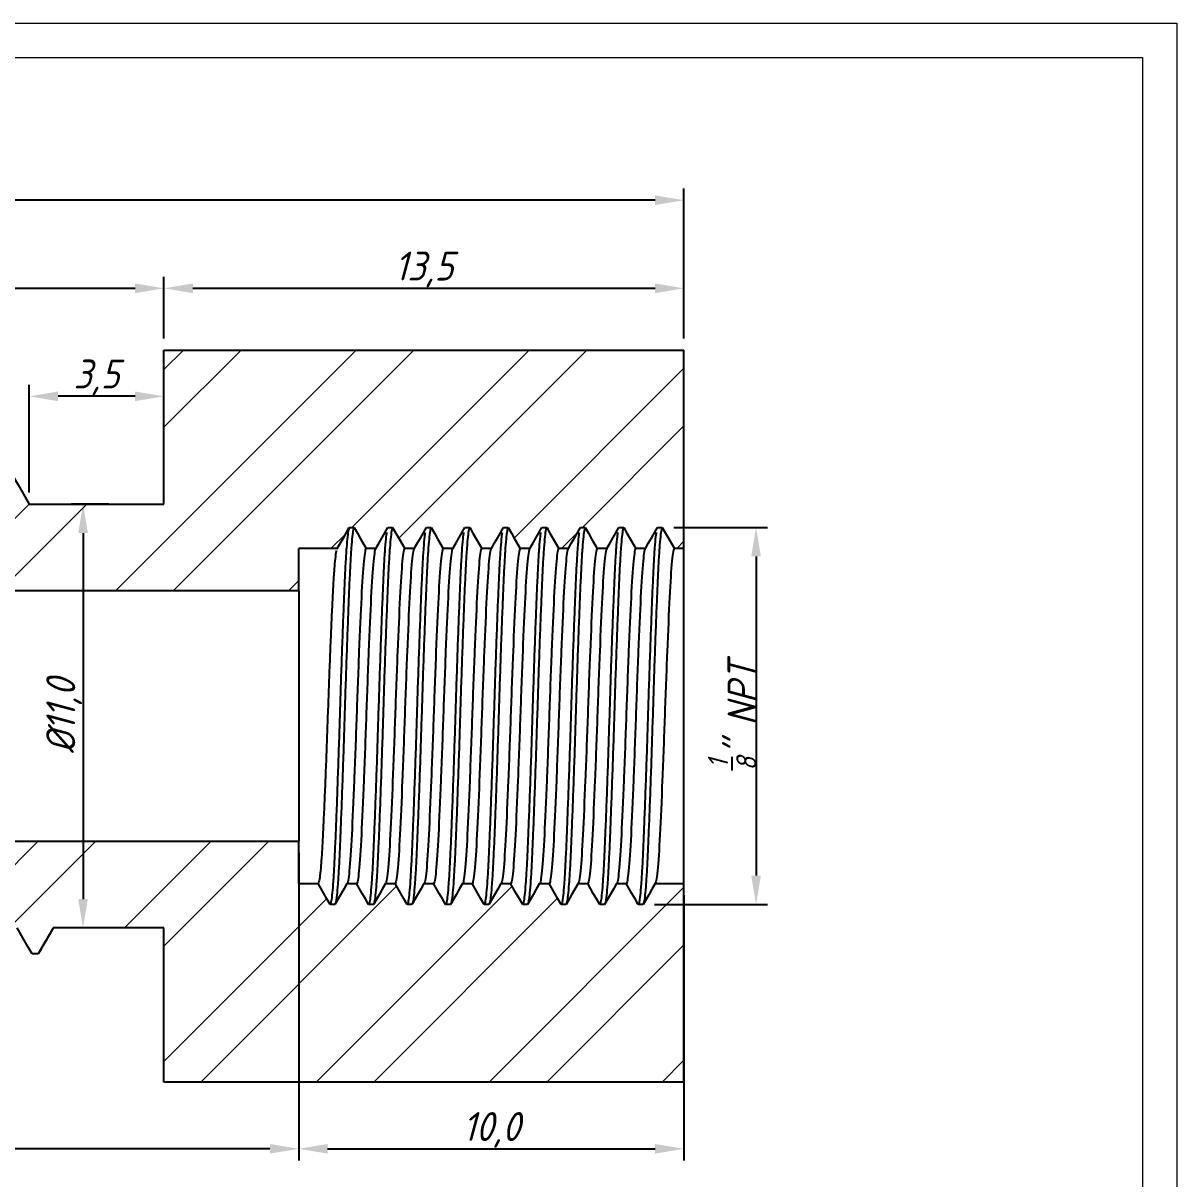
# Model space of a CAD drawing. Header units: millimetres. Extents: x 882 to 1669, y 507 to 913.
# Drawn here: x 942.84 to 972.8, y 540.93 to 570.94 of the extents above; entities that cross this region are included whole.
import ezdxf

# ---------------------------------------------------------------- set-up
doc = ezdxf.new("R2010")
doc.units = ezdxf.units.MM
doc.linetypes.add('SLD-Solid', pattern=[0])
doc.styles.add('GENISO', font='geniso.shx', dxfattribs={"oblique": 15})
doc.dimstyles.new('Scale', dxfattribs={"dimscale": 0.3, "dimtxt": 2.5, "dimasz": 2.5, "dimexe": 1, "dimexo": 1, "dimgap": 0.2, "dimtad": 1, "dimdec": 1, "dimzin": 0, "dimtxsty": 'GENISO', "dimcen": 2.5, "dimclrd": 1, "dimclre": 1, "dimclrt": 7, "dimadec": 0, "dimazin": 0, "dimtfac": 1, "dimtdec": 1, "dimtmove": 0, "dimatfit": 3, "dimfxl": 1, "dimtzin": 0, "dimlwd": -1, "dimlwe": -1, "dimarcsym": 0})
pattern_1 = [(45, (877.163, 506.0796), (-2.24506, 2.24506), []), (45, (878.6596, 506.0796), (-2.24506, 2.24506), [])]

# ---------------------------------------------------------------- blocks, each defined once
blk = doc.blocks.new('*D123')
at = {"color": 1, "transparency": 16777216}
for p, q in [((917.999, 558.749), (917.999, 566.639)), ((959.999, 562.749), (959.999, 566.639)), ((959.249, 566.339), (918.749, 566.339))]:
    blk.add_line(p, q, dxfattribs=at)
for points in [[(918.749, 566.464), (918.749, 566.214), (917.999, 566.339)], [(959.249, 566.464), (959.249, 566.214), (959.999, 566.339)]]:
    blk.add_solid(points, dxfattribs=at)
at = {"layer": 'Defpoints', "color": 0, "transparency": 16777216}
for p in [(917.999, 566.339), (959.999, 562.449), (917.999, 558.449)]:
    blk.add_point(p, dxfattribs=at)
at = {"color": 7, "transparency": 16777216, "insert": (938.999, 566.83), "char_height": 0.75, "attachment_point": 5, "style": 'GENISO'}
blk.add_mtext('42,0', dxfattribs=at)
blk = doc.blocks.new('*D124')
at = {"color": 1, "transparency": 16777216}
for p, q in [((946.499, 562.749), (946.499, 564.351)), ((959.999, 562.749), (959.999, 564.351)), ((959.249, 564.051), (947.249, 564.051))]:
    blk.add_line(p, q, dxfattribs=at)
for points in [[(947.249, 564.176), (947.249, 563.926), (946.499, 564.051)], [(959.249, 564.176), (959.249, 563.926), (959.999, 564.051)]]:
    blk.add_solid(points, dxfattribs=at)
at = {"layer": 'Defpoints', "color": 0, "transparency": 16777216}
for p in [(946.499, 564.051), (946.499, 562.449), (959.999, 562.449)]:
    blk.add_point(p, dxfattribs=at)
at = {"color": 7, "transparency": 16777216, "insert": (953.249, 564.542), "char_height": 0.75, "attachment_point": 5, "style": 'GENISO'}
blk.add_mtext('13,5', dxfattribs=at)
blk = doc.blocks.new('*D122')
at = {"color": 1, "transparency": 16777216}
for p, q in [((917.999, 558.749), (917.999, 564.351)), ((946.499, 562.749), (946.499, 564.351)), ((945.749, 564.051), (918.749, 564.051))]:
    blk.add_line(p, q, dxfattribs=at)
for points in [[(918.749, 564.176), (918.749, 563.926), (917.999, 564.051)], [(945.749, 564.176), (945.749, 563.926), (946.499, 564.051)]]:
    blk.add_solid(points, dxfattribs=at)
at = {"layer": 'Defpoints', "color": 0, "transparency": 16777216}
for p in [(917.999, 564.051), (946.499, 562.449), (917.999, 558.449)]:
    blk.add_point(p, dxfattribs=at)
at = {"color": 7, "transparency": 16777216, "insert": (932.249, 564.543), "char_height": 0.75, "attachment_point": 5, "style": 'GENISO'}
blk.add_mtext('28,5', dxfattribs=at)
blk = doc.blocks.new('*D126')
at = {"color": 1, "transparency": 16777216}
for p, q in [((959.737, 557.841), (962.171, 557.841)), ((961.871, 557.091), (961.871, 548.808)), ((959.237, 548.058), (962.171, 548.058))]:
    blk.add_line(p, q, dxfattribs=at)
for points in [[(961.746, 557.091), (961.996, 557.091), (961.871, 557.841)], [(961.746, 548.808), (961.996, 548.808), (961.871, 548.058)]]:
    blk.add_solid(points, dxfattribs=at)
at = {"layer": 'Defpoints', "color": 0, "transparency": 16777216}
for p in [(959.437, 557.841), (958.937, 548.058), (961.871, 548.058)]:
    blk.add_point(p, dxfattribs=at)
at = {"color": 7, "transparency": 16777216, "insert": (961.251, 552.949), "char_height": 0.75, "attachment_point": 5, "rotation": 90, "style": 'GENISO'}
blk.add_mtext('{\\H0.7x;\\S1/8;}" NPT', dxfattribs=at)
blk = doc.blocks.new('*D130')
at = {"color": 1, "transparency": 16777216}
for p, q in [((945.072, 558.449), (944.099, 558.449)), ((944.399, 557.699), (944.399, 548.199)), ((944.762, 547.449), (944.099, 547.449))]:
    blk.add_line(p, q, dxfattribs=at)
for points in [[(944.274, 557.699), (944.524, 557.699), (944.399, 558.449)], [(944.274, 548.199), (944.524, 548.199), (944.399, 547.449)]]:
    blk.add_solid(points, dxfattribs=at)
at = {"layer": 'Defpoints', "color": 0, "transparency": 16777216}
for p in [(945.372, 558.449), (944.399, 547.449), (945.062, 547.449)]:
    blk.add_point(p, dxfattribs=at)
at = {"color": 7, "transparency": 16777216, "insert": (943.908, 552.949), "char_height": 0.75, "attachment_point": 5, "rotation": 90, "style": 'GENISO'}
blk.add_mtext('%%C11,0', dxfattribs=at)
blk = doc.blocks.new('*D131')
at = {"color": 1, "transparency": 16777216}
for p, q in [((942.999, 558.749), (942.999, 561.548)), ((946.499, 559.945), (946.499, 561.548)), ((945.749, 561.248), (943.749, 561.248))]:
    blk.add_line(p, q, dxfattribs=at)
for points in [[(943.749, 561.373), (943.749, 561.123), (942.999, 561.248)], [(945.749, 561.373), (945.749, 561.123), (946.499, 561.248)]]:
    blk.add_solid(points, dxfattribs=at)
at = {"layer": 'Defpoints', "color": 0, "transparency": 16777216}
for p in [(942.999, 561.248), (946.499, 559.645), (942.999, 558.449)]:
    blk.add_point(p, dxfattribs=at)
at = {"color": 7, "transparency": 16777216, "insert": (944.749, 561.74), "char_height": 0.75, "attachment_point": 5, "style": 'GENISO'}
blk.add_mtext('3,5', dxfattribs=at)
blk = doc.blocks.new('*D133')
at = {"color": 1, "transparency": 16777216}
for p, q in [((949.999, 549.399), (949.999, 541.415)), ((959.999, 548.299), (959.999, 541.415)), ((950.749, 541.715), (959.249, 541.715))]:
    blk.add_line(p, q, dxfattribs=at)
for points in [[(950.749, 541.84), (950.749, 541.59), (949.999, 541.715)], [(959.249, 541.84), (959.249, 541.59), (959.999, 541.715)]]:
    blk.add_solid(points, dxfattribs=at)
at = {"layer": 'Defpoints', "color": 0, "transparency": 16777216}
for p in [(949.999, 549.699), (959.999, 548.599), (959.999, 541.715)]:
    blk.add_point(p, dxfattribs=at)
at = {"color": 7, "transparency": 16777216, "insert": (954.999, 542.206), "char_height": 0.75, "attachment_point": 5, "style": 'GENISO'}
blk.add_mtext('10,0', dxfattribs=at)
blk = doc.blocks.new('*D134')
at = {"color": 1, "transparency": 16777216}
for p, q in [((927.499, 549.399), (927.499, 541.415)), ((949.999, 549.399), (949.999, 541.415)), ((949.249, 541.715), (928.249, 541.715))]:
    blk.add_line(p, q, dxfattribs=at)
for points in [[(928.249, 541.84), (928.249, 541.59), (927.499, 541.715)], [(949.249, 541.84), (949.249, 541.59), (949.999, 541.715)]]:
    blk.add_solid(points, dxfattribs=at)
at = {"layer": 'Defpoints', "color": 0, "transparency": 16777216}
for p in [(927.499, 549.699), (949.999, 549.699), (927.499, 541.715)]:
    blk.add_point(p, dxfattribs=at)
at = {"color": 7, "transparency": 16777216, "insert": (938.749, 542.206), "char_height": 0.75, "attachment_point": 5, "style": 'GENISO'}
blk.add_mtext('22,5', dxfattribs=at)

msp = doc.modelspace()

# ---------------------------------------------------------------- hatches: boundary and pattern name
at = {"linetype": 'Continuous', "lineweight": 18}
h = msp.add_hatch(dxfattribs=at)
h.set_pattern_fill('ANSI32', color=256, scale=0.333333, style=0)
h.set_pattern_definition(pattern_1)
h.paths.add_polyline_path([(936.2021585, 559.1260783), (935.8115335, 558.4494959), (935.4990335, 558.4494959), (935.1084085, 559.1260783), (934.9521585, 559.1260783), (934.5615335, 558.4494959), (934.2490335, 558.4494959), (933.8584085, 559.1260783), (933.7021585, 559.1260783), (933.3115335, 558.4494959), (932.9990335, 558.4494959), (932.6084085, 559.1260783), (932.4521585, 559.1260783), (932.0615335, 558.4494959), (931.7490335, 558.4494959), (931.3584085, 559.1260783), (931.2021585, 559.1260783), (930.8115335, 558.4494959), (930.4990335, 558.4494959), (930.1084085, 559.1260783), (929.9521585, 559.1260783), (929.5615335, 558.4494959), (929.2490335, 558.4494959), (928.8584085, 559.1260783), (928.7021585, 559.1260783), (928.3115335, 558.4494959), (927.9990335, 558.4494959), (927.6084085, 559.1260783), (927.4521585, 559.1260783), (927.0615335, 558.4494959), (926.7490335, 558.4494959), (926.3584085, 559.1260783), (926.2021585, 559.1260783), (925.8115335, 558.4494959), (925.4990335, 558.4494959), (925.1084085, 559.1260783), (924.9521585, 559.1260783), (924.5615335, 558.4494959), (924.2490335, 558.4494959), (923.8584085, 559.1260783), (923.7021585, 559.1260783), (923.3115335, 558.4494959), (922.9990335, 558.4494959), (922.6084085, 559.1260783), (922.4521585, 559.1260783), (922.0615335, 558.4494959), (921.7490335, 558.4494959), (921.3584085, 559.1260783), (921.2021585, 559.1260783), (920.8115335, 558.4494959), (920.4990335, 558.4494959), (920.1084085, 559.1260783), (919.9521585, 559.1260783), (919.5615335, 558.4494959), (919.2490335, 558.4494959), (918.8584085, 559.1260783), (918.7021585, 559.1260783), (918.3115335, 558.4494959), (917.9990335, 558.4494959), (917.9990335, 558.1659844), (919.4678998, 556.9494959), (927.4990335, 556.9494959), (927.4990335, 556.1994959), (949.9990335, 556.1994959), (949.9990335, 557.2994959), (950.9990335, 557.2994959), (951.3115335, 557.8407618), (951.4365335, 557.8407618), (951.7490335, 557.2994959), (951.9990335, 557.2994959), (952.3115335, 557.8407618), (952.4365335, 557.8407618), (952.7490335, 557.2994959), (952.9990335, 557.2994959), (953.3115335, 557.8407618), (953.4365335, 557.8407618), (953.7490335, 557.2994959), (953.9990335, 557.2994959), (954.3115335, 557.8407618), (954.4365335, 557.8407618), (954.7490335, 557.2994959), (954.9990335, 557.2994959), (955.3115335, 557.8407618), (955.4365335, 557.8407618), (955.7490335, 557.2994959), (955.9990335, 557.2994959), (956.3115335, 557.8407618), (956.4365335, 557.8407618), (956.7490335, 557.2994959), (956.9990335, 557.2994959), (957.3115335, 557.8407618), (957.4365335, 557.8407618), (957.7490335, 557.2994959), (957.9990335, 557.2994959), (958.3115335, 557.8407618), (958.4365335, 557.8407618), (958.7490335, 557.2994959), (958.9990335, 557.2994959), (959.3115335, 557.8407618), (959.4365335, 557.8407618), (959.7490335, 557.2994959), (959.9990335, 557.2994959), (959.9990335, 562.4494959), (946.4990335, 562.4494959), (946.4990335, 558.4494959), (942.9990335, 558.4494959), (942.6084085, 559.1260783), (942.4521585, 559.1260783), (942.0615335, 558.4494959), (941.7490335, 558.4494959), (941.3584085, 559.1260783), (941.2021585, 559.1260783), (940.8115335, 558.4494959), (940.4990335, 558.4494959), (940.1084085, 559.1260783), (939.9521585, 559.1260783), (939.5615335, 558.4494959), (939.2490335, 558.4494959), (938.8584085, 559.1260783), (938.7021585, 559.1260783), (938.3115335, 558.4494959), (937.9990335, 558.4494959), (937.6084085, 559.1260783), (937.4521585, 559.1260783), (937.0615335, 558.4494959), (936.7490335, 558.4494959), (936.3584085, 559.1260783)], flags=0)
h = msp.add_hatch(dxfattribs=at)
h.set_pattern_fill('ANSI32', color=256, scale=0.333333, style=0)
h.set_pattern_definition(pattern_1)
h.paths.add_polyline_path([(936.4365335, 547.4494959), (936.8271585, 546.7729136), (936.9834085, 546.7729136), (937.3740335, 547.4494959), (937.6865335, 547.4494959), (938.0771585, 546.7729136), (938.2334085, 546.7729136), (938.6240335, 547.4494959), (938.9365335, 547.4494959), (939.3271585, 546.7729136), (939.4834085, 546.7729136), (939.8740335, 547.4494959), (940.1865335, 547.4494959), (940.5771585, 546.7729136), (940.7334085, 546.7729136), (941.1240335, 547.4494959), (941.4365335, 547.4494959), (941.8271585, 546.7729136), (941.9834085, 546.7729136), (942.3740335, 547.4494959), (942.6865335, 547.4494959), (943.0771585, 546.7729136), (943.2334085, 546.7729136), (943.6240335, 547.4494959), (946.4990335, 547.4494959), (946.4990335, 543.4494959), (959.9990335, 543.4494959), (959.9990335, 548.5994959), (959.2490335, 548.5994959), (958.9365335, 548.0582301), (958.8115335, 548.0582301), (958.4990335, 548.5994959), (958.2490335, 548.5994959), (957.9365335, 548.0582301), (957.8115335, 548.0582301), (957.4990335, 548.5994959), (957.2490335, 548.5994959), (956.9365335, 548.0582301), (956.8115335, 548.0582301), (956.4990335, 548.5994959), (956.2490335, 548.5994959), (955.9365335, 548.0582301), (955.8115335, 548.0582301), (955.4990335, 548.5994959), (955.2490335, 548.5994959), (954.9365335, 548.0582301), (954.8115335, 548.0582301), (954.4990335, 548.5994959), (954.2490335, 548.5994959), (953.9365335, 548.0582301), (953.8115335, 548.0582301), (953.4990335, 548.5994959), (953.2490335, 548.5994959), (952.9365335, 548.0582301), (952.8115335, 548.0582301), (952.4990335, 548.5994959), (952.2490335, 548.5994959), (951.9365335, 548.0582301), (951.8115335, 548.0582301), (951.4990335, 548.5994959), (951.2490335, 548.5994959), (950.9365335, 548.0582301), (950.8115335, 548.0582301), (950.4990335, 548.5994959), (949.9990335, 548.5994959), (949.9990335, 549.6994959), (927.4990335, 549.6994959), (927.4990335, 548.9494959), (919.4678998, 548.9494959), (917.9990335, 547.7330075), (917.9990335, 547.4494959), (918.9365335, 547.4494959), (919.3271585, 546.7729136), (919.4834085, 546.7729136), (919.8740335, 547.4494959), (920.1865335, 547.4494959), (920.5771585, 546.7729136), (920.7334085, 546.7729136), (921.1240335, 547.4494959), (921.4365335, 547.4494959), (921.8271585, 546.7729136), (921.9834085, 546.7729136), (922.3740335, 547.4494959), (922.6865335, 547.4494959), (923.0771585, 546.7729136), (923.2334085, 546.7729136), (923.6240335, 547.4494959), (923.9365335, 547.4494959), (924.3271585, 546.7729136), (924.4834085, 546.7729136), (924.8740335, 547.4494959), (925.1865335, 547.4494959), (925.5771585, 546.7729136), (925.7334085, 546.7729136), (926.1240335, 547.4494959), (926.4365335, 547.4494959), (926.8271585, 546.7729136), (926.9834085, 546.7729136), (927.3740335, 547.4494959), (927.6865335, 547.4494959), (928.0771585, 546.7729136), (928.2334085, 546.7729136), (928.6240335, 547.4494959), (928.9365335, 547.4494959), (929.3271585, 546.7729136), (929.4834085, 546.7729136), (929.8740335, 547.4494959), (930.1865335, 547.4494959), (930.5771585, 546.7729136), (930.7334085, 546.7729136), (931.1240335, 547.4494959), (931.4365335, 547.4494959), (931.8271585, 546.7729136), (931.9834085, 546.7729136), (932.3740335, 547.4494959), (932.6865335, 547.4494959), (933.0771585, 546.7729136), (933.2334085, 546.7729136), (933.6240335, 547.4494959), (933.9365335, 547.4494959), (934.3271585, 546.7729136), (934.4834085, 546.7729136), (934.8740335, 547.4494959), (935.1865335, 547.4494959), (935.5771585, 546.7729136), (935.7334085, 546.7729136), (936.1240335, 547.4494959)], flags=0)

# ---------------------------------------------------------------- linework, layer by layer
at = {"linetype": 'Continuous', "lineweight": 25}
for p, q in [((946.4990335, 558.4494959), (946.4990335, 562.4494956)), ((946.4990335, 562.4494956), (959.9990339, 562.4494956)), ((959.9990339, 557.299496), (959.9990339, 562.4494956)), ((942.9990334, 558.4494959), (946.4990335, 558.4494959)), ((951.3115335, 557.8407616), (951.4365338, 557.8407616)), ((952.3115337, 557.8407616), (952.4365335, 557.8407616)), ((953.3115334, 557.8407616), (953.4365336, 557.8407616)), ((954.3115335, 557.8407616), (954.4365338, 557.8407616)), ((955.3115337, 557.8407616), (955.436534, 557.8407616)), ((956.3115339, 557.8407616), (956.4365332, 557.8407616)), ((957.3115331, 557.8407616), (957.4365334, 557.8407616)), ((958.3115333, 557.8407616), (958.4365335, 557.8407616)), ((959.3115334, 557.8407616), (959.4365337, 557.8407616)), ((950.9990334, 557.299496), (949.9990337, 557.299496)), ((949.9990337, 556.199496), (949.9990337, 557.299496)), ((950.9990334, 557.299496), (950.9895297, 557.2788658)), ((951.9990335, 557.299496), (951.7490335, 557.299496)), ((952.9990337, 557.299496), (952.7490336, 557.299496)), ((953.9990334, 557.299496), (953.7490333, 557.299496)), ((954.999034, 557.299496), (954.7490335, 557.299496)), ((955.9990332, 557.299496), (955.7490337, 557.299496)), ((956.9990334, 557.299496), (956.7490338, 557.299496)), ((957.9990336, 557.299496), (957.749034, 557.299496)), ((958.9990337, 557.299496), (958.7490332, 557.299496)), ((959.9990339, 557.299496), (959.7490334, 557.299496)), ((959.9990339, 548.5994959), (959.9990339, 557.299496)), ((949.9990337, 556.199496), (927.4990342, 556.199496)), ((949.9990337, 556.199496), (949.9990337, 549.6994959)), ((927.4990342, 549.6994959), (949.9990337, 549.6994959)), ((949.9990337, 548.5994959), (949.9990337, 549.6994959)), ((949.9990337, 548.5994959), (950.4990337, 548.5994959)), ((951.2490334, 548.5994959), (951.4990334, 548.5994959)), ((952.2490336, 548.5994959), (952.4990336, 548.5994959)), ((953.2490337, 548.5994959), (953.4990338, 548.5994959)), ((954.2490334, 548.5994959), (954.4990339, 548.5994959)), ((955.2490336, 548.5994959), (955.4990332, 548.5994959)), ((956.2490337, 548.5994959), (956.4990333, 548.5994959)), ((957.2490339, 548.5994959), (957.4990335, 548.5994959)), ((958.2490331, 548.5994959), (958.4990337, 548.5994959)), ((959.2490333, 548.5994959), (959.9990339, 548.5994959)), ((959.9990339, 543.4494962), (959.9990339, 548.5994959)), ((950.9365337, 548.0582303), (950.8115334, 548.0582303)), ((951.9365334, 548.0582303), (951.8115336, 548.0582303)), ((952.9365336, 548.0582303), (952.8115338, 548.0582303)), ((953.9365337, 548.0582303), (953.8115335, 548.0582303)), ((954.9365339, 548.0582303), (954.8115336, 548.0582303)), ((955.9365331, 548.0582303), (955.8115338, 548.0582303)), ((956.9365333, 548.0582303), (956.811534, 548.0582303)), ((957.9365334, 548.0582303), (957.8115332, 548.0582303)), ((958.9365336, 548.0582303), (958.8115334, 548.0582303)), ((946.4990335, 547.449496), (943.6240335, 547.449496)), ((946.4990335, 543.4494962), (946.4990335, 547.449496)), ((943.2334084, 546.7729134), (943.0771586, 546.7729134)), ((943.2334084, 546.7729134), (943.243846, 546.7944186)), ((959.9990339, 543.4494962), (946.4990335, 543.4494962))]:
    msp.add_line(p, q, dxfattribs=at)
at = {"linetype": 'SLD-Solid', "lineweight": 15}
for points in [[(881.5319538, 570.9359021), (972.7954952, 570.9359021), (972.7954952, 507.1856343), (881.5319538, 507.1856343)], [(882.4266944, 570.0411615), (971.9007546, 570.0411615), (971.9007546, 508.0803749), (882.4266944, 508.0803749)]]:
    msp.add_lwpolyline(points, close=True, dxfattribs=at)
at = {"linetype": 'Continuous', "lineweight": 25, "flags": 128}
for points in [[(942.6084086, 559.1260785), (942.7121579, 558.9463793), (942.8159072, 558.7666802), (942.9990334, 558.4494959)], [(950.9990334, 557.299496), (951.0820328, 557.4432554), (951.1650323, 557.5870144), (951.3115335, 557.8407616)], [(951.4365338, 557.8407616), (951.5195332, 557.6970026), (951.6025327, 557.5532432), (951.7490335, 557.299496)], [(951.9990335, 557.299496), (952.082033, 557.4432554), (952.1650325, 557.5870144), (952.3115337, 557.8407616)], [(952.4365335, 557.8407616), (952.5195329, 557.6970026), (952.6025324, 557.5532432), (952.7490336, 557.299496)], [(952.9990337, 557.299496), (953.0820331, 557.4432554), (953.1650326, 557.5870144), (953.3115334, 557.8407616)], [(953.4365336, 557.8407616), (953.5195331, 557.6970026), (953.6025326, 557.5532432), (953.7490333, 557.299496)], [(953.9990334, 557.299496), (954.0820328, 557.4432554), (954.1650323, 557.5870144), (954.3115335, 557.8407616)], [(954.4365338, 557.8407616), (954.5195333, 557.6970026), (954.6025327, 557.5532432), (954.7490335, 557.299496)], [(954.999034, 557.299496), (955.0820335, 557.4432554), (955.1650329, 557.5870144), (955.3115337, 557.8407616)], [(955.436534, 557.8407616), (955.5195334, 557.6970026), (955.6025329, 557.5532432), (955.7490337, 557.299496)], [(955.9990332, 557.299496), (956.0820327, 557.4432554), (956.1650322, 557.5870144), (956.3115339, 557.8407616)], [(956.4365332, 557.8407616), (956.5195327, 557.6970026), (956.6025321, 557.5532432), (956.7490338, 557.299496)], [(956.9990334, 557.299496), (957.0820329, 557.4432554), (957.1650323, 557.5870144), (957.3115331, 557.8407616)], [(957.4365334, 557.8407616), (957.5195328, 557.6970026), (957.6025323, 557.5532432), (957.749034, 557.299496)], [(957.9990336, 557.299496), (958.082033, 557.4432554), (958.1650325, 557.5870144), (958.3115333, 557.8407616)], [(958.4365335, 557.8407616), (958.519533, 557.6970026), (958.6025325, 557.5532432), (958.7490332, 557.299496)], [(958.9990337, 557.299496), (959.0820332, 557.4432554), (959.1650327, 557.5870144), (959.3115334, 557.8407616)], [(959.4365337, 557.8407616), (959.5195332, 557.6970026), (959.6025326, 557.5532432), (959.7490334, 557.299496)], [(950.8115334, 548.0582303), (950.728534, 548.2019892), (950.6455345, 548.3457487), (950.4990337, 548.5994959)], [(951.2490334, 548.5994959), (951.1660339, 548.4557365), (951.0830345, 548.3119775), (950.9365337, 548.0582303)], [(951.8115336, 548.0582303), (951.7285341, 548.2019892), (951.6455347, 548.3457487), (951.4990334, 548.5994959)], [(952.2490336, 548.5994959), (952.1660341, 548.4557365), (952.0830346, 548.3119775), (951.9365334, 548.0582303)], [(952.8115338, 548.0582303), (952.7285343, 548.2019892), (952.6455344, 548.3457487), (952.4990336, 548.5994959)], [(953.2490337, 548.5994959), (953.1660343, 548.4557365), (953.0830348, 548.3119775), (952.9365336, 548.0582303)], [(953.8115335, 548.0582303), (953.728534, 548.2019892), (953.6455345, 548.3457487), (953.4990338, 548.5994959)], [(954.2490334, 548.5994959), (954.166034, 548.4557365), (954.0830345, 548.3119775), (953.9365337, 548.0582303)], [(954.8115336, 548.0582303), (954.7285342, 548.2019892), (954.6455347, 548.3457487), (954.4990339, 548.5994959)], [(955.2490336, 548.5994959), (955.1660341, 548.4557365), (955.0830346, 548.3119775), (954.9365339, 548.0582303)], [(955.8115338, 548.0582303), (955.7285343, 548.2019892), (955.6455349, 548.3457487), (955.4990332, 548.5994959)], [(956.2490337, 548.5994959), (956.1660343, 548.4557365), (956.0830348, 548.3119775), (955.9365331, 548.0582303)], [(956.811534, 548.0582303), (956.7285345, 548.2019892), (956.645535, 548.3457487), (956.4990333, 548.5994959)], [(957.2490339, 548.5994959), (957.1660344, 548.4557365), (957.083035, 548.3119775), (956.9365333, 548.0582303)], [(957.8115332, 548.0582303), (957.7285337, 548.2019892), (957.6455343, 548.3457487), (957.4990335, 548.5994959)], [(958.2490331, 548.5994959), (958.1660337, 548.4557365), (958.0830342, 548.3119775), (957.9365334, 548.0582303)], [(958.8115334, 548.0582303), (958.7285339, 548.2019892), (958.6455344, 548.3457487), (958.4990337, 548.5994959)], [(959.2490333, 548.5994959), (959.1660338, 548.4557365), (959.0830344, 548.3119775), (958.9365336, 548.0582303)], [(943.0771586, 546.7729134), (942.9734093, 546.9526126), (942.8696599, 547.1323117), (942.6865335, 547.449496)], [(943.6240335, 547.449496), (943.5202842, 547.2697968), (943.4165349, 547.0900977), (943.2334084, 546.7729134)]]:
    msp.add_lwpolyline(points, dxfattribs=at)
at = {"linetype": 'Continuous', "lineweight": 25}
for points, knots in [([(951.3030603, 557.8200806), (951.2979019, 557.811637), (951.2846316, 557.7899157), (951.2619698, 557.6188344), (951.2360869, 557.3253024), (951.2105233, 556.9197679), (951.1865342, 556.4220993), (951.1625424, 555.8401689), (951.1369841, 555.1822636), (951.1110826, 554.4642793), (951.0855249, 553.7130277), (951.0615333, 552.9494959), (951.0375429, 552.1859643), (951.0119841, 551.434712), (950.986083, 550.7167305), (950.9605242, 550.0588149), (950.9365339, 549.4769221), (950.9125422, 548.979113), (950.8869848, 548.5741135), (950.8610823, 548.2785693), (950.8355249, 548.0925373), (950.8194807, 548.0695946), (950.8115334, 548.0582303)], [0, 0, 0, 0, 0.032558227, 0.0837566905, 0.1352784653, 0.1864769101, 0.2367293502, 0.2869817913, 0.3381802361, 0.3897020109, 0.4409004733, 0.4911529004, 0.5414053266, 0.5926037901, 0.6441255648, 0.6953240096, 0.7455764497, 0.7958288909, 0.8470273346, 0.8985491104, 0.9497475729, 1, 1, 1, 1]), ([(951.4365338, 557.8407616), (951.4285866, 557.8293972), (951.4125425, 557.8064546), (951.3869841, 557.6204225), (951.3610826, 557.3248784), (951.3355249, 556.9198789), (951.3115333, 556.4220698), (951.287543, 555.840177), (951.2619842, 555.1822614), (951.2360831, 554.4642799), (951.2105243, 553.7130275), (951.1865339, 552.949496), (951.1625424, 552.1859642), (951.1369841, 551.4347125), (951.1110826, 550.7167283), (951.085525, 550.0588229), (951.061533, 549.4768927), (951.0375439, 548.9792236), (951.0119803, 548.5736909), (950.9860973, 548.2801524), (950.9634281, 548.1090337), (950.9501504, 548.0873093), (950.9449845, 548.0788572)], [0, 0, 0, 0, 0.050250106, 0.1014462047, 0.1529655997, 0.2041616786, 0.2544117986, 0.3046619176, 0.3558579976, 0.4073773926, 0.4585734913, 0.5088235963, 0.5590737023, 0.6102698009, 0.6617891959, 0.7129852749, 0.7632353949, 0.8134855139, 0.8646815939, 0.9162009889, 0.9673970875, 1, 1, 1, 1]), ([(952.4365335, 557.8407616), (952.4285865, 557.8293972), (952.4125428, 557.8064546), (952.3869841, 557.6204225), (952.361083, 557.3248784), (952.3355242, 556.9198789), (952.3115339, 556.4220698), (952.2875422, 555.840177), (952.2619848, 555.1822614), (952.2360823, 554.4642799), (952.2105249, 553.7130275), (952.1865332, 552.949496), (952.1625429, 552.1859642), (952.1369841, 551.4347125), (952.111083, 550.7167283), (952.0855243, 550.0588228), (952.0615336, 549.4768932), (952.0375432, 548.9792216), (952.0119808, 548.5736987), (951.9860971, 548.2801229), (951.9633842, 548.1087873), (951.9500644, 548.0870449), (951.9448562, 548.0785434)], [0, 0, 0, 0, 0.0502366255, 0.1014189908, 0.1529245658, 0.2041069124, 0.2543435519, 0.3045801923, 0.355762538, 0.407268114, 0.4584504783, 0.5086871047, 0.5589237302, 0.6101060956, 0.6616116705, 0.7127940172, 0.7630306566, 0.8132672971, 0.8644496427, 0.9159552177, 0.967137583, 1, 1, 1, 1]), ([(953.4365336, 557.8407616), (953.4285864, 557.8293972), (953.4125423, 557.8064546), (953.3869845, 557.6204225), (953.3610831, 557.3248784), (953.3355247, 556.9198789), (953.3115332, 556.4220698), (953.2875428, 555.840177), (953.261984, 555.1822614), (953.2360829, 554.4642799), (953.2105242, 553.7130275), (953.1865338, 552.949496), (953.1625422, 552.1859642), (953.1369845, 551.4347125), (953.111083, 550.7167283), (953.0855247, 550.0588228), (953.0615329, 549.4768932), (953.0375438, 548.9792216), (953.0119803, 548.5736988), (952.9860969, 548.2801229), (952.9633839, 548.1087873), (952.950064, 548.0870449), (952.9448559, 548.0785434)], [0, 0, 0, 0, 0.0502366264, 0.1014189907, 0.1529245656, 0.2041069122, 0.2543435526, 0.304580192, 0.3557625386, 0.4072681135, 0.4584504788, 0.5086871042, 0.5589237306, 0.6101060949, 0.6616116698, 0.7127940164, 0.7630306568, 0.8132672963, 0.8644496429, 0.9159552178, 0.9671375831, 1, 1, 1, 1]), ([(954.4365338, 557.8407616), (954.4285863, 557.8293972), (954.4125416, 557.8064546), (954.386985, 557.6204225), (954.3610826, 557.3248784), (954.3355242, 556.9198789), (954.3115337, 556.4220698), (954.2875421, 555.840177), (954.2619844, 555.1822614), (954.236083, 554.4642799), (954.2105244, 553.7130275), (954.1865339, 552.949496), (954.1625425, 552.1859642), (954.1369841, 551.4347125), (954.1110826, 550.7167283), (954.085525, 550.0588228), (954.061533, 549.4768932), (954.0375439, 548.9792216), (954.0119804, 548.5736988), (953.9860971, 548.2801229), (953.963384, 548.1087873), (953.9500642, 548.0870449), (953.944856, 548.0785434)], [0, 0, 0, 0, 0.0502366274, 0.1014189906, 0.1529245666, 0.2041069132, 0.2543435526, 0.304580193, 0.3557625386, 0.4072681135, 0.4584504788, 0.5086871042, 0.5589237306, 0.6101060959, 0.6616116708, 0.7127940164, 0.7630306568, 0.8132672963, 0.8644496429, 0.9159552178, 0.9671375831, 1, 1, 1, 1]), ([(955.436534, 557.8407616), (955.4285866, 557.8293972), (955.4125422, 557.8064546), (955.3869836, 557.6204226), (955.3610832, 557.3248784), (955.3355243, 556.9198789), (955.3115337, 556.4220698), (955.287543, 555.840177), (955.2619846, 555.1822614), (955.2360826, 554.4642799), (955.2105241, 553.7130275), (955.1865335, 552.949496), (955.1625428, 552.1859642), (955.1369844, 551.4347125), (955.1110819, 550.7167284), (955.0855256, 550.0588228), (955.0615325, 549.4768933), (955.0375437, 548.9792216), (955.0119799, 548.5736988), (954.9860974, 548.2801229), (954.9633842, 548.1087873), (954.9500644, 548.0870449), (954.9448562, 548.0785434)], [0, 0, 0, 0, 0.05023662736, 0.10141899267, 0.15292456655, 0.20410691316, 0.25434355258, 0.304580192, 0.3557625386, 0.40726811455, 0.45845047985, 0.50868710526, 0.55892373066, 0.61010609597, 0.66161167191, 0.71279401648, 0.76303065786, 0.81326729728, 0.86444964389, 0.91595521777, 0.96713758308, 1, 1, 1, 1]), ([(956.4365332, 557.8407616), (956.4285862, 557.8293972), (956.4125426, 557.8064546), (956.3869837, 557.6204226), (956.3610834, 557.3248784), (956.3355243, 556.9198789), (956.3115343, 556.4220698), (956.2875416, 555.840177), (956.2619852, 555.1822614), (956.2360827, 554.4642799), (956.2105243, 553.7130275), (956.1865336, 552.949496), (956.162543, 552.1859642), (956.1369845, 551.4347125), (956.1110825, 550.7167283), (956.0855241, 550.0588228), (956.0615331, 549.4768932), (956.0375438, 548.9792216), (956.0119801, 548.5736988), (955.9860976, 548.2801229), (955.9633843, 548.1087873), (955.9500645, 548.0870449), (955.9448563, 548.0785434)], [0, 0, 0, 0, 0.0502366255, 0.1014189909, 0.1529245649, 0.2041069116, 0.2543435511, 0.3045801926, 0.3557625373, 0.4072681133, 0.4584504787, 0.5086871042, 0.5589237297, 0.6101060951, 0.6616116712, 0.7127940179, 0.7630306574, 0.8132672969, 0.8644496436, 0.9159552176, 0.967137583, 1, 1, 1, 1]), ([(957.4365334, 557.8407616), (957.4285864, 557.8293972), (957.4125428, 557.8064546), (957.3869839, 557.6204226), (957.3610834, 557.3248784), (957.335525, 556.9198789), (957.3115328, 556.4220698), (957.2875426, 555.840177), (957.2619836, 555.1822614), (957.2360833, 554.4642799), (957.2105242, 553.7130275), (957.1865342, 552.949496), (957.1625415, 552.1859642), (957.1369851, 551.4347125), (957.1110826, 550.7167283), (957.0855243, 550.0588228), (957.0615333, 549.4768932), (957.0375438, 548.9792216), (957.0119808, 548.5736987), (956.986096, 548.2801229), (956.9633851, 548.1087873), (956.9500642, 548.0870449), (956.9448556, 548.0785434)], [0, 0, 0, 0, 0.0502366254, 0.1014189907, 0.1529245646, 0.2041069112, 0.2543435526, 0.304580192, 0.3557625386, 0.4072681125, 0.4584504778, 0.5086871032, 0.5589237306, 0.6101060939, 0.6616116698, 0.7127940164, 0.7630306559, 0.8132672953, 0.8644496419, 0.9159552178, 0.9671375811, 1, 1, 1, 1]), ([(958.4365335, 557.8407616), (958.4285865, 557.8293972), (958.4125428, 557.8064546), (958.3869845, 557.6204225), (958.361082, 557.3248784), (958.3355255, 556.9198788), (958.3115328, 556.4220698), (958.2875428, 555.840177), (958.2619837, 555.1822614), (958.2360835, 554.4642799), (958.2105244, 553.7130275), (958.1865343, 552.949496), (958.1625421, 552.1859642), (958.1369836, 551.4347125), (958.1110831, 550.7167283), (958.0855243, 550.0588228), (958.0615335, 549.4768932), (958.037544, 548.9792216), (958.0119808, 548.5736987), (957.9860966, 548.2801229), (957.9633838, 548.1087873), (957.9500639, 548.0870449), (957.9448557, 548.0785434)], [0, 0, 0, 0, 0.0502366254, 0.1014189907, 0.1529245667, 0.2041069112, 0.2543435526, 0.304580192, 0.3557625386, 0.4072681125, 0.4584504778, 0.5086871032, 0.5589237306, 0.6101060959, 0.6616116698, 0.7127940164, 0.7630306558, 0.8132672952, 0.8644496418, 0.9159552178, 0.9671375831, 1, 1, 1, 1]), ([(959.4365337, 557.8407616), (959.4285867, 557.8293972), (959.412543, 557.8064546), (959.3869845, 557.6204225), (959.3610826, 557.3248784), (959.3355241, 556.9198789), (959.3115334, 556.4220698), (959.2875427, 555.840177), (959.2619844, 555.1822614), (959.2360819, 554.46428), (959.2105255, 553.7130275), (959.1865327, 552.949496), (959.1625427, 552.1859642), (959.1369837, 551.4347125), (959.1110834, 550.7167283), (959.0855244, 550.0588228), (959.0615341, 549.4768932), (959.0375426, 548.9792216), (959.0119814, 548.5736987), (958.9860967, 548.2801229), (958.963384, 548.1087873), (958.9500641, 548.0870449), (958.9448559, 548.0785434)], [0, 0, 0, 0, 0.0502366254, 0.1014189907, 0.1529245666, 0.2041069133, 0.2543435527, 0.3045801921, 0.3557625387, 0.4072681146, 0.4584504779, 0.5086871053, 0.5589237307, 0.610106096, 0.6616116699, 0.7127940165, 0.7630306559, 0.8132672973, 0.8644496418, 0.9159552178, 0.9671375831, 1, 1, 1, 1]), ([(952.2775516, 557.7122321), (952.2723849, 557.6796624), (952.2587012, 557.5934041), (952.2360591, 557.3212773), (952.210531, 556.9208214), (952.1865316, 556.4218194), (952.1625433, 555.8402454), (952.136984, 555.1822428), (952.111083, 554.4642849), (952.0855242, 553.7130262), (952.0615339, 552.9494963), (952.0375422, 552.1859643), (952.0119846, 551.434712), (951.9860831, 550.7167305), (951.9605247, 550.0588149), (951.9365332, 549.4769221), (951.9125428, 548.979113), (951.886984, 548.5741135), (951.8610829, 548.2785693), (951.8355242, 548.0925373), (951.8194806, 548.0695946), (951.8115336, 548.0582303)], [0, 0, 0, 0, 0.03298705171, 0.08736368266, 0.14139906555, 0.19443602718, 0.24747298778, 0.30150837175, 0.35588500161, 0.40992040532, 0.46295735112, 0.51599429796, 0.5700297006, 0.62440633046, 0.67844171443, 0.73147867606, 0.78451563666, 0.83855102063, 0.89292765049, 0.9469630542, 1, 1, 1, 1]), ([(953.2775517, 557.7122321), (953.2723848, 557.6796624), (953.2587005, 557.5934041), (953.2360598, 557.3212773), (953.2105302, 556.9208214), (953.1865322, 556.4218194), (953.1625426, 555.8402455), (953.1369844, 555.1822428), (953.1110831, 554.4642849), (953.0855246, 553.7130262), (953.0615332, 552.9494963), (953.0375428, 552.1859642), (953.011984, 551.434712), (952.9860829, 550.7167305), (952.9605241, 550.0588149), (952.9365338, 549.4769221), (952.9125421, 548.979113), (952.8869844, 548.5741135), (952.861083, 548.2785693), (952.8355244, 548.0925373), (952.8194808, 548.0695946), (952.8115338, 548.0582303)], [0, 0, 0, 0, 0.0329870528, 0.0873636826, 0.1413990666, 0.1944360272, 0.2474729888, 0.3015083717, 0.3558850016, 0.4099204053, 0.4629573522, 0.515994298, 0.5700297017, 0.6244063315, 0.6784417155, 0.7314786761, 0.7845156377, 0.8385510206, 0.8929276505, 0.9469630542, 1, 1, 1, 1]), ([(954.2775514, 557.7122321), (954.2723847, 557.6796624), (954.2587009, 557.5934041), (954.2360599, 557.3212773), (954.2105304, 556.9208214), (954.1865323, 556.4218194), (954.1625429, 555.8402455), (954.136984, 555.1822428), (954.1110826, 554.4642849), (954.0855249, 553.7130262), (954.0615333, 552.9494963), (954.0375429, 552.1859642), (954.0119842, 551.434712), (953.9860831, 550.7167305), (953.9605243, 550.0588149), (953.9365339, 549.4769221), (953.9125424, 548.979113), (953.886984, 548.5741135), (953.8610826, 548.2785693), (953.8355248, 548.0925373), (953.8194807, 548.0695946), (953.8115335, 548.0582303)], [0, 0, 0, 0, 0.0329870517, 0.0873636816, 0.1413990655, 0.1944360261, 0.2474729878, 0.3015083718, 0.3558850016, 0.4099204043, 0.4629573511, 0.5159942969, 0.5700297006, 0.6244063305, 0.6784417144, 0.7314786751, 0.7845156367, 0.8385510207, 0.8929276505, 0.9469630532, 1, 1, 1, 1]), ([(955.2775516, 557.7122321), (955.2723849, 557.6796624), (955.2587012, 557.5934041), (955.2360594, 557.3212773), (955.2105302, 556.9208214), (955.1865318, 556.4218194), (955.1625432, 555.8402455), (955.1369843, 555.1822428), (955.1110819, 554.4642849), (955.0855255, 553.7130262), (955.0615328, 552.9494963), (955.0375427, 552.1859642), (955.0119837, 551.434712), (954.9860834, 550.7167305), (954.9605243, 550.0588149), (954.9365343, 549.4769221), (954.9125416, 548.979113), (954.8869852, 548.5741135), (954.8610827, 548.2785693), (954.8355243, 548.0925373), (954.8194807, 548.0695946), (954.8115336, 548.0582303)], [0, 0, 0, 0, 0.03298705171, 0.08736368266, 0.14139906663, 0.19443602723, 0.24747298783, 0.3015083718, 0.35588500275, 0.40992040431, 0.46295735218, 0.51599429799, 0.5700297017, 0.62440633048, 0.67844171444, 0.73147867505, 0.78451563771, 0.83855101953, 0.89292765048, 0.9469630542, 1, 1, 1, 1]), ([(956.2775518, 557.7122321), (956.272385, 557.6796624), (956.2587013, 557.5934041), (956.2360596, 557.3212773), (956.2105304, 556.9208214), (956.186532, 556.4218194), (956.1625434, 555.8402455), (956.1369843, 555.1822428), (956.1110826, 554.4642849), (956.085524, 553.7130262), (956.0615333, 552.9494963), (956.0375428, 552.1859642), (956.0119839, 551.434712), (955.9860834, 550.7167305), (955.960525, 550.0588149), (955.9365328, 549.4769221), (955.9125426, 548.979113), (955.8869836, 548.5741135), (955.8610833, 548.2785693), (955.8355244, 548.0925373), (955.8194808, 548.0695946), (955.8115338, 548.0582303)], [0, 0, 0, 0, 0.03298705171, 0.08736368266, 0.14139906662, 0.19443602722, 0.24747298782, 0.30150837178, 0.35588500273, 0.40992040644, 0.46295735224, 0.51599429804, 0.57002970175, 0.62440633052, 0.67844171449, 0.73147867715, 0.78451563775, 0.83855102172, 0.89292765049, 0.9469630542, 1, 1, 1, 1]), ([(957.2775519, 557.7122321), (957.2723848, 557.6796624), (957.2586999, 557.5934041), (957.2360602, 557.3212773), (957.2105303, 556.9208214), (957.1865326, 556.4218194), (957.1625419, 555.8402455), (957.1369849, 555.1822427), (957.1110826, 554.4642849), (957.0855242, 553.7130262), (957.0615335, 552.9494963), (957.0375428, 552.1859642), (957.0119845, 551.434712), (956.986082, 550.7167305), (956.9605256, 550.0588149), (956.9365328, 549.4769221), (956.9125428, 548.979113), (956.8869837, 548.5741135), (956.8610835, 548.2785693), (956.8355245, 548.0925373), (956.8194809, 548.0695946), (956.811534, 548.0582303)], [0, 0, 0, 0, 0.0329870539, 0.0873636826, 0.1413990666, 0.1944360272, 0.2474729899, 0.3015083717, 0.3558850027, 0.4099204064, 0.4629573522, 0.515994298, 0.5700297017, 0.6244063326, 0.6784417145, 0.7314786771, 0.7845156377, 0.8385510217, 0.8929276505, 0.9469630542, 1, 1, 1, 1]), ([(958.2775512, 557.7122321), (958.2723844, 557.6796624), (958.2587005, 557.5934041), (958.2360603, 557.3212773), (958.2105305, 556.9208214), (958.1865327, 556.4218194), (958.1625425, 555.8402455), (958.1369835, 555.1822428), (958.1110832, 554.4642849), (958.0855243, 553.7130262), (958.0615337, 552.9494963), (958.037543, 552.1859642), (958.0119845, 551.434712), (957.9860826, 550.7167305), (957.9605241, 550.0588149), (957.9365334, 549.4769221), (957.9125428, 548.979113), (957.8869844, 548.5741135), (957.8610819, 548.2785693), (957.8355254, 548.0925373), (957.8194807, 548.0695946), (957.8115332, 548.0582303)], [0, 0, 0, 0, 0.0329870517, 0.0873636805, 0.1413990645, 0.1944360251, 0.2474729877, 0.3015083717, 0.3558850005, 0.4099204042, 0.46295735, 0.5159942958, 0.5700296995, 0.6244063305, 0.6784417144, 0.731478675, 0.7845156356, 0.8385510196, 0.8929276506, 0.9469630521, 1, 1, 1, 1]), ([(959.2775513, 557.7122321), (959.2723846, 557.6796624), (959.258701, 557.5934041), (959.2360587, 557.3212773), (959.2105315, 556.9208214), (959.1865311, 556.4218194), (959.1625432, 555.8402454), (959.1369835, 555.1822428), (959.1110834, 554.4642849), (959.0855243, 553.7130262), (959.0615343, 552.9494963), (959.0375416, 552.1859643), (959.0119851, 551.434712), (958.9860826, 550.7167305), (958.9605243, 550.0588149), (958.9365336, 549.4769221), (958.9125429, 548.979113), (958.8869844, 548.5741135), (958.8610825, 548.2785693), (958.835524, 548.0925373), (958.8194804, 548.0695946), (958.8115334, 548.0582303)], [0, 0, 0, 0, 0.0329870517, 0.0873636827, 0.1413990645, 0.1944360271, 0.2474729878, 0.3015083717, 0.3558850005, 0.4099204042, 0.46295735, 0.5159942979, 0.5700296994, 0.6244063304, 0.6784417144, 0.731478675, 0.7845156356, 0.8385510195, 0.8929276505, 0.9469630542, 1, 1, 1, 1]), ([(950.975998, 557.2494924), (950.9756556, 557.2487754), (950.9671486, 557.2309644), (950.949419, 557.0971887), (950.9236003, 556.8423956), (950.8980197, 556.4800762), (950.874035, 556.0379139), (950.8500416, 555.5202596), (950.8244845, 554.935192), (950.7985831, 554.2966532), (950.7730245, 553.62854), (950.7490339, 552.9494958), (950.7250424, 552.2704525), (950.6994841, 551.6023364), (950.6735826, 550.9638086), (950.6480251, 550.3787001), (950.6240333, 549.8611959), (950.6000428, 549.418472), (950.5744842, 549.0582915), (950.5485831, 548.7954527), (950.5230245, 548.6300076), (950.5069808, 548.609603), (950.4990337, 548.5994959)], [0, 0, 0, 0, 0.0022148197, 0.055019258, 0.1081573395, 0.1609617906, 0.212789972, 0.2646181547, 0.3174226045, 0.3705606859, 0.4233651242, 0.4751933142, 0.5270215055, 0.5798259438, 0.6329640252, 0.685768475, 0.7375966577, 0.7894248392, 0.8422292903, 0.8953673717, 0.94817181, 1, 1, 1, 1]), ([(951.7490335, 557.2994959), (951.7297861, 557.2994959), (951.7081912, 557.1891213), (951.6648759, 556.7476226), (951.643281, 556.4177776), (951.6047861, 555.6330433), (951.5831912, 555.147105), (951.5398759, 554.0812328), (951.518281, 553.5043869), (951.4797861, 552.394605), (951.4581912, 551.8177591), (951.4148759, 550.7518869), (951.393281, 550.2659486), (951.3547861, 549.4812143), (951.3331912, 549.1513693), (951.2898759, 548.7098706), (951.268281, 548.5994959), (951.2490335, 548.5994959)], [0, 0, 0, 0, 0.125, 0.125, 0.25, 0.25, 0.375, 0.375, 0.5, 0.5, 0.625, 0.625, 0.75, 0.75, 0.875, 0.875, 1, 1, 1, 1]), ([(951.9990335, 557.2994959), (951.9797861, 557.2994959), (951.9581912, 557.1891213), (951.9148759, 556.7476226), (951.893281, 556.4177776), (951.8547861, 555.6330433), (951.8331912, 555.147105), (951.7898759, 554.0812328), (951.768281, 553.5043869), (951.7297861, 552.394605), (951.7081912, 551.8177591), (951.6648759, 550.7518869), (951.643281, 550.2659486), (951.6047861, 549.4812143), (951.5831912, 549.1513693), (951.5398759, 548.7098706), (951.518281, 548.5994959), (951.4990335, 548.5994959)], [0, 0, 0, 0, 0.125, 0.125, 0.25, 0.25, 0.375, 0.375, 0.5, 0.5, 0.625, 0.625, 0.75, 0.75, 0.875, 0.875, 1, 1, 1, 1]), ([(952.7490335, 557.2994959), (952.7297861, 557.2994959), (952.7081912, 557.1891213), (952.6648759, 556.7476226), (952.643281, 556.4177776), (952.6047861, 555.6330433), (952.5831912, 555.147105), (952.5398759, 554.0812328), (952.518281, 553.5043869), (952.4797861, 552.394605), (952.4581912, 551.8177591), (952.4148759, 550.7518869), (952.393281, 550.2659486), (952.3547861, 549.4812143), (952.3331912, 549.1513693), (952.2898759, 548.7098706), (952.268281, 548.5994959), (952.2490335, 548.5994959)], [0, 0, 0, 0, 0.125, 0.125, 0.25, 0.25, 0.375, 0.375, 0.5, 0.5, 0.625, 0.625, 0.75, 0.75, 0.875, 0.875, 1, 1, 1, 1]), ([(952.9990335, 557.2994959), (952.9797861, 557.2994959), (952.9581912, 557.1891213), (952.9148759, 556.7476226), (952.893281, 556.4177776), (952.8547861, 555.6330433), (952.8331912, 555.147105), (952.7898759, 554.0812328), (952.768281, 553.5043869), (952.7297861, 552.394605), (952.7081912, 551.8177591), (952.6648759, 550.7518869), (952.643281, 550.2659486), (952.6047861, 549.4812143), (952.5831912, 549.1513693), (952.5398759, 548.7098706), (952.518281, 548.5994959), (952.4990335, 548.5994959)], [0, 0, 0, 0, 0.125, 0.125, 0.25, 0.25, 0.375, 0.375, 0.5, 0.5, 0.625, 0.625, 0.75, 0.75, 0.875, 0.875, 1, 1, 1, 1]), ([(953.7490335, 557.2994959), (953.7297861, 557.2994959), (953.7081912, 557.1891213), (953.6648759, 556.7476226), (953.643281, 556.4177776), (953.6047861, 555.6330433), (953.5831912, 555.147105), (953.5398759, 554.0812328), (953.518281, 553.5043869), (953.4797861, 552.394605), (953.4581912, 551.8177591), (953.4148759, 550.7518869), (953.393281, 550.2659486), (953.3547861, 549.4812143), (953.3331912, 549.1513693), (953.2898759, 548.7098706), (953.268281, 548.5994959), (953.2490335, 548.5994959)], [0, 0, 0, 0, 0.125, 0.125, 0.25, 0.25, 0.375, 0.375, 0.5, 0.5, 0.625, 0.625, 0.75, 0.75, 0.875, 0.875, 1, 1, 1, 1]), ([(953.9990335, 557.2994959), (953.9797861, 557.2994959), (953.9581912, 557.1891213), (953.9148759, 556.7476226), (953.893281, 556.4177776), (953.8547861, 555.6330433), (953.8331912, 555.147105), (953.7898759, 554.0812328), (953.768281, 553.5043869), (953.7297861, 552.394605), (953.7081912, 551.8177591), (953.6648759, 550.7518869), (953.643281, 550.2659486), (953.6047861, 549.4812143), (953.5831912, 549.1513693), (953.5398759, 548.7098706), (953.518281, 548.5994959), (953.4990335, 548.5994959)], [0, 0, 0, 0, 0.125, 0.125, 0.25, 0.25, 0.375, 0.375, 0.5, 0.5, 0.625, 0.625, 0.75, 0.75, 0.875, 0.875, 1, 1, 1, 1]), ([(954.7490335, 557.2994959), (954.7297861, 557.2994959), (954.7081912, 557.1891213), (954.6648759, 556.7476226), (954.643281, 556.4177776), (954.6047861, 555.6330433), (954.5831912, 555.147105), (954.5398759, 554.0812328), (954.518281, 553.5043869), (954.4797861, 552.394605), (954.4581912, 551.8177591), (954.4148759, 550.7518869), (954.393281, 550.2659486), (954.3547861, 549.4812143), (954.3331912, 549.1513693), (954.2898759, 548.7098706), (954.268281, 548.5994959), (954.2490335, 548.5994959)], [0, 0, 0, 0, 0.125, 0.125, 0.25, 0.25, 0.375, 0.375, 0.5, 0.5, 0.625, 0.625, 0.75, 0.75, 0.875, 0.875, 1, 1, 1, 1]), ([(954.9990335, 557.2994959), (954.9797861, 557.2994959), (954.9581912, 557.1891213), (954.9148759, 556.7476226), (954.893281, 556.4177776), (954.8547861, 555.6330433), (954.8331912, 555.147105), (954.7898759, 554.0812328), (954.768281, 553.5043869), (954.7297861, 552.394605), (954.7081912, 551.8177591), (954.6648759, 550.7518869), (954.643281, 550.2659486), (954.6047861, 549.4812143), (954.5831912, 549.1513693), (954.5398759, 548.7098706), (954.518281, 548.5994959), (954.4990335, 548.5994959)], [0, 0, 0, 0, 0.125, 0.125, 0.25, 0.25, 0.375, 0.375, 0.5, 0.5, 0.625, 0.625, 0.75, 0.75, 0.875, 0.875, 1, 1, 1, 1]), ([(955.7490335, 557.2994959), (955.7297861, 557.2994959), (955.7081912, 557.1891213), (955.6648759, 556.7476226), (955.643281, 556.4177776), (955.6047861, 555.6330433), (955.5831912, 555.147105), (955.5398759, 554.0812328), (955.518281, 553.5043869), (955.4797861, 552.394605), (955.4581912, 551.8177591), (955.4148759, 550.7518869), (955.393281, 550.2659486), (955.3547861, 549.4812143), (955.3331912, 549.1513693), (955.2898759, 548.7098706), (955.268281, 548.5994959), (955.2490335, 548.5994959)], [0, 0, 0, 0, 0.125, 0.125, 0.25, 0.25, 0.375, 0.375, 0.5, 0.5, 0.625, 0.625, 0.75, 0.75, 0.875, 0.875, 1, 1, 1, 1]), ([(955.9990335, 557.2994959), (955.9797861, 557.2994959), (955.9581912, 557.1891213), (955.9148759, 556.7476226), (955.893281, 556.4177776), (955.8547861, 555.6330433), (955.8331912, 555.147105), (955.7898759, 554.0812328), (955.768281, 553.5043869), (955.7297861, 552.394605), (955.7081912, 551.8177591), (955.6648759, 550.7518869), (955.643281, 550.2659486), (955.6047861, 549.4812143), (955.5831912, 549.1513693), (955.5398759, 548.7098706), (955.518281, 548.5994959), (955.4990335, 548.5994959)], [0, 0, 0, 0, 0.125, 0.125, 0.25, 0.25, 0.375, 0.375, 0.5, 0.5, 0.625, 0.625, 0.75, 0.75, 0.875, 0.875, 1, 1, 1, 1]), ([(956.7490335, 557.2994959), (956.7297861, 557.2994959), (956.7081912, 557.1891213), (956.6648759, 556.7476226), (956.643281, 556.4177776), (956.6047861, 555.6330433), (956.5831912, 555.147105), (956.5398759, 554.0812328), (956.518281, 553.5043869), (956.4797861, 552.394605), (956.4581912, 551.8177591), (956.4148759, 550.7518869), (956.393281, 550.2659486), (956.3547861, 549.4812143), (956.3331912, 549.1513693), (956.2898759, 548.7098706), (956.268281, 548.5994959), (956.2490335, 548.5994959)], [0, 0, 0, 0, 0.125, 0.125, 0.25, 0.25, 0.375, 0.375, 0.5, 0.5, 0.625, 0.625, 0.75, 0.75, 0.875, 0.875, 1, 1, 1, 1]), ([(956.9990335, 557.2994959), (956.9797861, 557.2994959), (956.9581912, 557.1891213), (956.9148759, 556.7476226), (956.893281, 556.4177776), (956.8547861, 555.6330433), (956.8331912, 555.147105), (956.7898759, 554.0812328), (956.768281, 553.5043869), (956.7297861, 552.394605), (956.7081912, 551.8177591), (956.6648759, 550.7518869), (956.643281, 550.2659486), (956.6047861, 549.4812143), (956.5831912, 549.1513693), (956.5398759, 548.7098706), (956.518281, 548.5994959), (956.4990335, 548.5994959)], [0, 0, 0, 0, 0.125, 0.125, 0.25, 0.25, 0.375, 0.375, 0.5, 0.5, 0.625, 0.625, 0.75, 0.75, 0.875, 0.875, 1, 1, 1, 1]), ([(957.7490335, 557.2994959), (957.7297861, 557.2994959), (957.7081912, 557.1891213), (957.6648759, 556.7476226), (957.643281, 556.4177776), (957.6047861, 555.6330433), (957.5831912, 555.147105), (957.5398759, 554.0812328), (957.518281, 553.5043869), (957.4797861, 552.394605), (957.4581912, 551.8177591), (957.4148759, 550.7518869), (957.393281, 550.2659486), (957.3547861, 549.4812143), (957.3331912, 549.1513693), (957.2898759, 548.7098706), (957.268281, 548.5994959), (957.2490335, 548.5994959)], [0, 0, 0, 0, 0.125, 0.125, 0.25, 0.25, 0.375, 0.375, 0.5, 0.5, 0.625, 0.625, 0.75, 0.75, 0.875, 0.875, 1, 1, 1, 1]), ([(957.9990335, 557.2994959), (957.9797861, 557.2994959), (957.9581912, 557.1891213), (957.9148759, 556.7476226), (957.893281, 556.4177776), (957.8547861, 555.6330433), (957.8331912, 555.147105), (957.7898759, 554.0812328), (957.768281, 553.5043869), (957.7297861, 552.394605), (957.7081912, 551.8177591), (957.6648759, 550.7518869), (957.643281, 550.2659486), (957.6047861, 549.4812143), (957.5831912, 549.1513693), (957.5398759, 548.7098706), (957.518281, 548.5994959), (957.4990335, 548.5994959)], [0, 0, 0, 0, 0.125, 0.125, 0.25, 0.25, 0.375, 0.375, 0.5, 0.5, 0.625, 0.625, 0.75, 0.75, 0.875, 0.875, 1, 1, 1, 1]), ([(958.7490335, 557.2994959), (958.7297861, 557.2994959), (958.7081912, 557.1891213), (958.6648759, 556.7476226), (958.643281, 556.4177776), (958.6047861, 555.6330433), (958.5831912, 555.147105), (958.5398759, 554.0812328), (958.518281, 553.5043869), (958.4797861, 552.394605), (958.4581912, 551.8177591), (958.4148759, 550.7518869), (958.393281, 550.2659486), (958.3547861, 549.4812143), (958.3331912, 549.1513693), (958.2898759, 548.7098706), (958.268281, 548.5994959), (958.2490335, 548.5994959)], [0, 0, 0, 0, 0.125, 0.125, 0.25, 0.25, 0.375, 0.375, 0.5, 0.5, 0.625, 0.625, 0.75, 0.75, 0.875, 0.875, 1, 1, 1, 1]), ([(958.9990335, 557.2994959), (958.9797861, 557.2994959), (958.9581912, 557.1891213), (958.9148759, 556.7476226), (958.893281, 556.4177776), (958.8547861, 555.6330433), (958.8331912, 555.147105), (958.7898759, 554.0812328), (958.768281, 553.5043869), (958.7297861, 552.394605), (958.7081912, 551.8177591), (958.6648759, 550.7518869), (958.643281, 550.2659486), (958.6047861, 549.4812143), (958.5831912, 549.1513693), (958.5398759, 548.7098706), (958.518281, 548.5994959), (958.4990335, 548.5994959)], [0, 0, 0, 0, 0.125, 0.125, 0.25, 0.25, 0.375, 0.375, 0.5, 0.5, 0.625, 0.625, 0.75, 0.75, 0.875, 0.875, 1, 1, 1, 1]), ([(959.7490335, 557.2994959), (959.7297861, 557.2994959), (959.7081912, 557.1891213), (959.6648759, 556.7476226), (959.643281, 556.4177776), (959.6047861, 555.6330433), (959.5831912, 555.147105), (959.5398759, 554.0812328), (959.518281, 553.5043869), (959.4797861, 552.394605), (959.4581912, 551.8177591), (959.4148759, 550.7518869), (959.393281, 550.2659486), (959.3547861, 549.4812143), (959.3331912, 549.1513693), (959.2898759, 548.7098706), (959.268281, 548.5994959), (959.2490335, 548.5994959)], [0, 0, 0, 0, 0.125, 0.125, 0.25, 0.25, 0.375, 0.375, 0.5, 0.5, 0.625, 0.625, 0.75, 0.75, 0.875, 0.875, 1, 1, 1, 1]), ([(943.2436916, 546.7818979), (943.308955, 546.8947696), (943.4376318, 547.1173134), (943.5663345, 547.3398349), (943.6297607, 547.449496)], [0, 0, 0, 0, 0.5071885751, 1, 1, 1, 1])]:
    msp.add_open_spline(points, degree=3, knots=knots, dxfattribs=at)

# ---------------------------------------------------------------- dimensions: what is measured, and where the dimension line sits
for base, p1, p2, picture, middle in [((917.9990335, 566.338831), (959.9990339, 562.4494956), (917.9990335, 558.4494959), '*D123', (938.9990337, 566.8301548)), ((917.9990335, 564.051232), (946.4990335, 562.4494956), (917.9990335, 558.4494959), '*D122', (932.2490335, 564.5425558)), ((946.4990335, 564.051232), (959.9990339, 562.4494956), (946.4990335, 562.4494956), '*D124', (953.2490337, 564.542482)), ((942.9990334, 561.2482634), (946.4990335, 559.6447941), (942.9990334, 558.4494959), '*D131', (944.7490335, 561.7395134)), ((927.4990342, 541.7146898), (949.9990337, 549.6994959), (927.4990342, 549.6994959), '*D134', (938.7490339, 542.2060137)), ((959.9990339, 541.7146898), (949.9990337, 549.6994959), (959.9990339, 548.5994959), '*D133', (954.9990338, 542.2059398))]:
    dim = msp.add_linear_dim(base=base, p1=p1, p2=p2, dimstyle='Scale')
    dim.commit()
    dim.dimension.update_dxf_attribs({"geometry": picture, "text_midpoint": middle})
for base, p1, p2, text, picture, middle in [((944.3991364, 547.449496), (945.3721812, 558.4494959), (945.0615335, 547.449496), '%%C<>', '*D130', (943.9078864, 552.9494959)), ((961.8713113, 548.0582303), (959.4365337, 557.8407616), (958.9365336, 548.0582303), '{\\H0.7x;\\S1/8;}" NPT', '*D126', (961.2513113, 552.9494959))]:
    dim = msp.add_linear_dim(base=base, p1=p1, p2=p2, angle=90, text=text, dimstyle='Scale')
    dim.commit()
    dim.dimension.update_dxf_attribs({"geometry": picture, "text_midpoint": middle})

doc.saveas('drawing.dxf')
